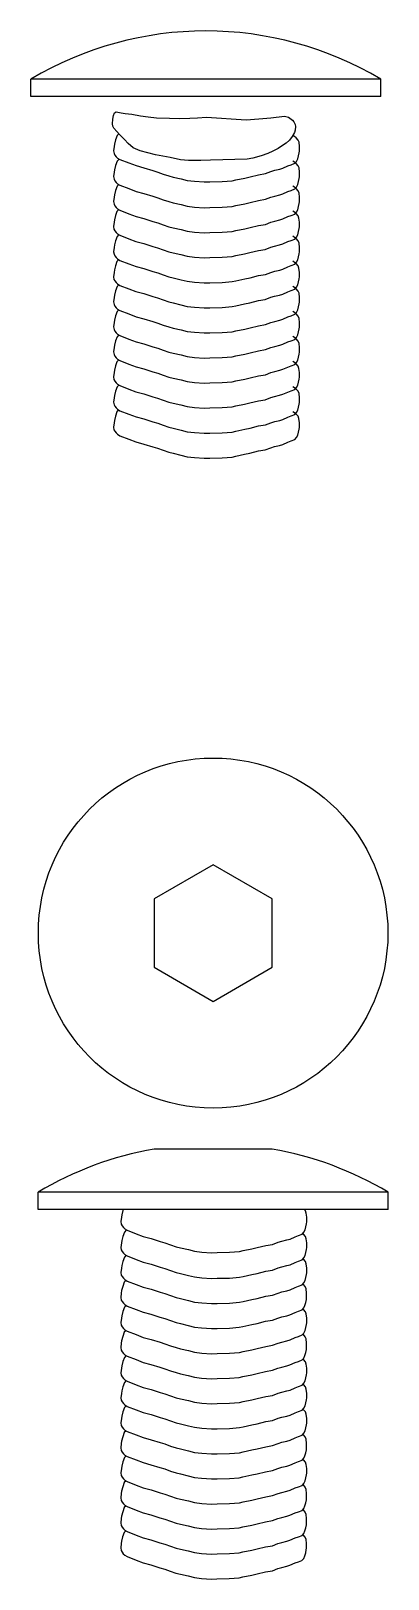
# Model space of a CAD drawing. Header units: centimetres. Extents: x 1319 to 4062, y 3050 to 4081.
# Drawn here: x 1967.39 to 1969.45, y 3814.19 to 3823.08 of the extents above; entities that cross this region are included whole.
import ezdxf

# ---------------------------------------------------------------- set-up
doc = ezdxf.new("R2010")
doc.units = ezdxf.units.CM
doc.layers.add('viti', color=3, linetype='Continuous')

msp = doc.modelspace()

# ---------------------------------------------------------------- linework, layer by layer
at = {"layer": 'viti'}
for p, q in [((1969.4037, 3822.8039), (1967.3915, 3822.8039)), ((1967.3915, 3822.7039), (1967.3915, 3822.8039)), ((1969.4037, 3822.7039), (1969.4037, 3822.8039)), ((1969.4037, 3822.7039), (1967.3915, 3822.7039)), ((1968.7785, 3816.6621), (1968.1002, 3816.6621)), ((1969.4454, 3816.415), (1967.4333, 3816.415)), ((1967.4333, 3816.315), (1967.4333, 3816.415)), ((1969.4454, 3816.315), (1969.4454, 3816.415)), ((1969.4454, 3816.315), (1967.4333, 3816.315))]:
    msp.add_line(p, q, dxfattribs=at)
for points in [[(1967.9804, 3822.4105), (1967.9504, 3822.4345), (1967.9289, 3822.4578), (1967.9019, 3822.4854), (1967.8861, 3822.5039), (1967.8693, 3822.5221), (1967.8632, 3822.5331), (1967.8615, 3822.5478), (1967.8621, 3822.5745), (1967.8673, 3822.5951), (1967.8731, 3822.6098), (1967.8812, 3822.6164)], [(1967.8812, 3822.6164), (1967.9098, 3822.6113), (1967.9332, 3822.6076), (1967.972, 3822.6024), (1968.0209, 3822.5925), (1968.0653, 3822.587), (1968.114, 3822.5827), (1968.1893, 3822.5797), (1968.2435, 3822.5788), (1968.3048, 3822.5804), (1968.3498, 3822.5824), (1968.4014, 3822.585), (1968.6296, 3822.571), (1968.7022, 3822.5759), (1968.7712, 3822.5818), (1968.8502, 3822.5917), (1968.8719, 3822.5857), (1968.8963, 3822.5682), (1968.9043, 3822.5595), (1968.9112, 3822.5445), (1968.9132, 3822.5322), (1968.9112, 3822.5117), (1968.9063, 3822.4984), (1968.8946, 3822.4747), (1968.8787, 3822.4538), (1968.8587, 3822.4358), (1968.8378, 3822.4231), (1968.8125, 3822.4049), (1968.7836, 3822.3906), (1968.7533, 3822.3779), (1968.7154, 3822.364), (1968.6682, 3822.351), (1968.6359, 3822.3436), (1968.4237, 3822.3381), (1968.369, 3822.3361), (1968.2973, 3822.3378), (1968.2526, 3822.3401), (1968.1923, 3822.354), (1968.1085, 3822.3687), (1968.0193, 3822.3933), (1967.9804, 3822.4105)], [(1967.8976, 3822.4904), (1967.8871, 3822.48), (1967.8782, 3822.4556), (1967.8723, 3822.4311), (1967.8702, 3822.4176), (1967.8672, 3822.3923), (1967.8694, 3822.3774), (1967.8749, 3822.3682), (1967.8819, 3822.3586), (1967.8904, 3822.3509), (1967.9037, 3822.3428), (1967.9554, 3822.3228), (1967.9963, 3822.3073), (1968.0406, 3822.2953), (1968.0923, 3822.2789), (1968.1208, 3822.2708), (1968.1525, 3822.259), (1968.1851, 3822.2482), (1968.2105, 3822.2419), (1968.2551, 3822.2316), (1968.291, 3822.2224), (1968.3319, 3822.2174), (1968.3885, 3822.2137), (1968.4209, 3822.2146), (1968.4914, 3822.2164), (1968.5485, 3822.2207), (1968.5699, 3822.226), (1968.6209, 3822.2363), (1968.6518, 3822.2431), (1968.7, 3822.2552), (1968.7398, 3822.2617), (1968.7709, 3822.2741), (1968.7935, 3822.2805), (1968.822, 3822.2874), (1968.8398, 3822.2927), (1968.8698, 3822.306), (1968.889, 3822.3128), (1968.9097, 3822.3209), (1968.9196, 3822.3321), (1968.9262, 3822.346), (1968.9311, 3822.3634), (1968.9343, 3822.3805), (1968.9358, 3822.3909), (1968.9358, 3822.4174), (1968.9336, 3822.4416), (1968.9281, 3822.4544), (1968.9171, 3822.4675), (1968.9076, 3822.4749), (1968.8976, 3822.4808)], [(1967.8976, 3822.3428), (1967.8871, 3822.3324), (1967.8782, 3822.308), (1967.8723, 3822.2836), (1967.8702, 3822.27), (1967.8672, 3822.2447), (1967.8694, 3822.2299), (1967.8749, 3822.2206), (1967.8819, 3822.211), (1967.8904, 3822.2033), (1967.9037, 3822.1953), (1967.9554, 3822.1753), (1967.9963, 3822.1598), (1968.0406, 3822.1478), (1968.0923, 3822.1313), (1968.1208, 3822.1232), (1968.1525, 3822.1115), (1968.1851, 3822.1007), (1968.2105, 3822.0943), (1968.2551, 3822.0841), (1968.291, 3822.0749), (1968.3319, 3822.0698), (1968.3885, 3822.0661), (1968.4209, 3822.067), (1968.4914, 3822.0688), (1968.5485, 3822.0731), (1968.5699, 3822.0784), (1968.6209, 3822.0887), (1968.6518, 3822.0955), (1968.7, 3822.1077), (1968.7398, 3822.1142), (1968.7709, 3822.1265), (1968.7935, 3822.1329), (1968.822, 3822.1398), (1968.8398, 3822.1452), (1968.8698, 3822.1585), (1968.889, 3822.1652), (1968.9097, 3822.1733), (1968.9196, 3822.1845), (1968.9262, 3822.1985), (1968.9311, 3822.2158), (1968.9343, 3822.233), (1968.9358, 3822.2433), (1968.9358, 3822.2698), (1968.9336, 3822.294), (1968.9281, 3822.3068), (1968.9171, 3822.3199), (1968.9076, 3822.3273), (1968.8976, 3822.3332)], [(1967.8976, 3822.199), (1967.8871, 3822.1886), (1967.8782, 3822.1641), (1967.8723, 3822.1397), (1967.8702, 3822.1261), (1967.8672, 3822.1008), (1967.8694, 3822.086), (1967.8749, 3822.0767), (1967.8819, 3822.0671), (1967.8904, 3822.0595), (1967.9037, 3822.0514), (1967.9554, 3822.0314), (1967.9963, 3822.0159), (1968.0406, 3822.0039), (1968.0923, 3821.9875), (1968.1208, 3821.9794), (1968.1525, 3821.9676), (1968.1851, 3821.9568), (1968.2105, 3821.9505), (1968.2551, 3821.9402), (1968.291, 3821.931), (1968.3319, 3821.926), (1968.3885, 3821.9223), (1968.4209, 3821.9231), (1968.4914, 3821.9249), (1968.5485, 3821.9293), (1968.5699, 3821.9345), (1968.6209, 3821.9449), (1968.6518, 3821.9517), (1968.7, 3821.9638), (1968.7398, 3821.9703), (1968.7709, 3821.9827), (1968.7935, 3821.989), (1968.822, 3821.996), (1968.8398, 3822.0013), (1968.8698, 3822.0146), (1968.889, 3822.0213), (1968.9097, 3822.0295), (1968.9196, 3822.0407), (1968.9262, 3822.0546), (1968.9311, 3822.0719), (1968.9343, 3822.0891), (1968.9358, 3822.0994), (1968.9358, 3822.126), (1968.9336, 3822.1501), (1968.9281, 3822.163), (1968.9171, 3822.176), (1968.9076, 3822.1834), (1968.8976, 3822.1894)], [(1967.8971, 3822.0554), (1967.8865, 3822.045), (1967.8776, 3822.0206), (1967.8717, 3821.9962), (1967.8696, 3821.9826), (1967.8666, 3821.9573), (1967.8688, 3821.9425), (1967.8743, 3821.9332), (1967.8813, 3821.9236), (1967.8898, 3821.916), (1967.9032, 3821.9079), (1967.9548, 3821.8879), (1967.9957, 3821.8724), (1968.0401, 3821.8604), (1968.0918, 3821.8439), (1968.1202, 3821.8359), (1968.1519, 3821.8241), (1968.1846, 3821.8133), (1968.2099, 3821.807), (1968.2545, 3821.7967), (1968.2905, 3821.7875), (1968.3314, 3821.7824), (1968.388, 3821.7787), (1968.4203, 3821.7796), (1968.4909, 3821.7814), (1968.5479, 3821.7857), (1968.5694, 3821.791), (1968.6203, 3821.8013), (1968.6512, 3821.8081), (1968.6994, 3821.8203), (1968.7393, 3821.8268), (1968.7704, 3821.8392), (1968.793, 3821.8455), (1968.8214, 3821.8524), (1968.8393, 3821.8578), (1968.8693, 3821.8711), (1968.8885, 3821.8778), (1968.9091, 3821.8859), (1968.919, 3821.8971), (1968.9257, 3821.9111), (1968.9305, 3821.9284), (1968.9337, 3821.9456), (1968.9353, 3821.9559), (1968.9352, 3821.9825), (1968.933, 3822.0066), (1968.9275, 3822.0194), (1968.9165, 3822.0325), (1968.907, 3822.0399), (1968.8971, 3822.0458)], [(1967.8976, 3821.9112), (1967.8871, 3821.9008), (1967.8782, 3821.8764), (1967.8723, 3821.852), (1967.8702, 3821.8384), (1967.8672, 3821.8131), (1967.8694, 3821.7983), (1967.8749, 3821.789), (1967.8819, 3821.7794), (1967.8904, 3821.7717), (1967.9037, 3821.7637), (1967.9554, 3821.7437), (1967.9963, 3821.7282), (1968.0406, 3821.7162), (1968.0923, 3821.6997), (1968.1208, 3821.6916), (1968.1525, 3821.6799), (1968.1851, 3821.6691), (1968.2105, 3821.6627), (1968.2551, 3821.6525), (1968.291, 3821.6433), (1968.3319, 3821.6382), (1968.3885, 3821.6345), (1968.4209, 3821.6354), (1968.4914, 3821.6372), (1968.5485, 3821.6415), (1968.5699, 3821.6468), (1968.6209, 3821.6571), (1968.6518, 3821.6639), (1968.7, 3821.6761), (1968.7398, 3821.6826), (1968.7709, 3821.6949), (1968.7935, 3821.7013), (1968.822, 3821.7082), (1968.8398, 3821.7136), (1968.8698, 3821.7269), (1968.889, 3821.7336), (1968.9097, 3821.7417), (1968.9196, 3821.7529), (1968.9262, 3821.7669), (1968.9311, 3821.7842), (1968.9343, 3821.8014), (1968.9358, 3821.8117), (1968.9358, 3821.8382), (1968.9336, 3821.8624), (1968.9281, 3821.8752), (1968.9171, 3821.8883), (1968.9076, 3821.8957), (1968.8976, 3821.9016)], [(1967.8971, 3821.7677), (1967.8865, 3821.7573), (1967.8776, 3821.7329), (1967.8717, 3821.7085), (1967.8696, 3821.6949), (1967.8666, 3821.6696), (1967.8688, 3821.6547), (1967.8743, 3821.6455), (1967.8813, 3821.6359), (1967.8898, 3821.6282), (1967.9032, 3821.6201), (1967.9548, 3821.6001), (1967.9957, 3821.5846), (1968.0401, 3821.5726), (1968.0918, 3821.5562), (1968.1202, 3821.5481), (1968.1519, 3821.5363), (1968.1846, 3821.5255), (1968.2099, 3821.5192), (1968.2545, 3821.509), (1968.2905, 3821.4997), (1968.3314, 3821.4947), (1968.388, 3821.491), (1968.4203, 3821.4919), (1968.4909, 3821.4937), (1968.5479, 3821.498), (1968.5694, 3821.5033), (1968.6203, 3821.5136), (1968.6512, 3821.5204), (1968.6994, 3821.5325), (1968.7393, 3821.5391), (1968.7704, 3821.5514), (1968.793, 3821.5578), (1968.8214, 3821.5647), (1968.8393, 3821.57), (1968.8693, 3821.5833), (1968.8885, 3821.5901), (1968.9091, 3821.5982), (1968.919, 3821.6094), (1968.9257, 3821.6233), (1968.9305, 3821.6407), (1968.9337, 3821.6579), (1968.9353, 3821.6682), (1968.9352, 3821.6947), (1968.933, 3821.7189), (1968.9275, 3821.7317), (1968.9165, 3821.7448), (1968.907, 3821.7522), (1968.8971, 3821.7581)], [(1967.8976, 3821.6235), (1967.8871, 3821.6131), (1967.8782, 3821.5887), (1967.8723, 3821.5642), (1967.8702, 3821.5507), (1967.8672, 3821.5254), (1967.8694, 3821.5105), (1967.8749, 3821.5013), (1967.8819, 3821.4917), (1967.8904, 3821.484), (1967.9037, 3821.4759), (1967.9554, 3821.4559), (1967.9963, 3821.4404), (1968.0406, 3821.4284), (1968.0923, 3821.412), (1968.1208, 3821.4039), (1968.1525, 3821.3921), (1968.1851, 3821.3813), (1968.2105, 3821.375), (1968.2551, 3821.3647), (1968.291, 3821.3555), (1968.3319, 3821.3505), (1968.3885, 3821.3468), (1968.4209, 3821.3477), (1968.4914, 3821.3495), (1968.5485, 3821.3538), (1968.5699, 3821.3591), (1968.6209, 3821.3694), (1968.6518, 3821.3762), (1968.7, 3821.3883), (1968.7398, 3821.3948), (1968.7709, 3821.4072), (1968.7935, 3821.4136), (1968.822, 3821.4205), (1968.8398, 3821.4258), (1968.8698, 3821.4391), (1968.889, 3821.4459), (1968.9097, 3821.454), (1968.9196, 3821.4652), (1968.9262, 3821.4791), (1968.9311, 3821.4965), (1968.9343, 3821.5136), (1968.9358, 3821.524), (1968.9358, 3821.5505), (1968.9336, 3821.5747), (1968.9281, 3821.5875), (1968.9171, 3821.6006), (1968.9076, 3821.608), (1968.8976, 3821.6139)], [(1967.8976, 3821.4796), (1967.8871, 3821.4692), (1967.8782, 3821.4448), (1967.8723, 3821.4204), (1967.8702, 3821.4068), (1967.8672, 3821.3815), (1967.8694, 3821.3667), (1967.8749, 3821.3574), (1967.8819, 3821.3478), (1967.8904, 3821.3401), (1967.9037, 3821.3321), (1967.9554, 3821.3121), (1967.9963, 3821.2966), (1968.0406, 3821.2846), (1968.0923, 3821.2681), (1968.1208, 3821.26), (1968.1525, 3821.2483), (1968.1851, 3821.2375), (1968.2105, 3821.2311), (1968.2551, 3821.2209), (1968.291, 3821.2117), (1968.3319, 3821.2066), (1968.3885, 3821.2029), (1968.4209, 3821.2038), (1968.4914, 3821.2056), (1968.5485, 3821.2099), (1968.5699, 3821.2152), (1968.6209, 3821.2255), (1968.6518, 3821.2323), (1968.7, 3821.2445), (1968.7398, 3821.251), (1968.7709, 3821.2633), (1968.7935, 3821.2697), (1968.822, 3821.2766), (1968.8398, 3821.282), (1968.8698, 3821.2953), (1968.889, 3821.302), (1968.9097, 3821.3101), (1968.9196, 3821.3213), (1968.9262, 3821.3353), (1968.9311, 3821.3526), (1968.9343, 3821.3698), (1968.9358, 3821.3801), (1968.9358, 3821.4066), (1968.9336, 3821.4308), (1968.9281, 3821.4436), (1968.9171, 3821.4567), (1968.9076, 3821.4641), (1968.8976, 3821.47)], [(1967.8976, 3821.3358), (1967.8871, 3821.3254), (1967.8782, 3821.3009), (1967.8723, 3821.2765), (1967.8702, 3821.2629), (1967.8672, 3821.2376), (1967.8694, 3821.2228), (1967.8749, 3821.2135), (1967.8819, 3821.2039), (1967.8904, 3821.1963), (1967.9037, 3821.1882), (1967.9554, 3821.1682), (1967.9963, 3821.1527), (1968.0406, 3821.1407), (1968.0923, 3821.1243), (1968.1208, 3821.1162), (1968.1525, 3821.1044), (1968.1851, 3821.0936), (1968.2105, 3821.0873), (1968.2551, 3821.077), (1968.291, 3821.0678), (1968.3319, 3821.0628), (1968.3885, 3821.0591), (1968.4209, 3821.0599), (1968.4914, 3821.0617), (1968.5485, 3821.0661), (1968.5699, 3821.0713), (1968.6209, 3821.0817), (1968.6518, 3821.0885), (1968.7, 3821.1006), (1968.7398, 3821.1071), (1968.7709, 3821.1195), (1968.7935, 3821.1258), (1968.822, 3821.1328), (1968.8398, 3821.1381), (1968.8698, 3821.1514), (1968.889, 3821.1581), (1968.9097, 3821.1663), (1968.9196, 3821.1775), (1968.9262, 3821.1914), (1968.9311, 3821.2087), (1968.9343, 3821.2259), (1968.9358, 3821.2362), (1968.9358, 3821.2628), (1968.9336, 3821.2869), (1968.9281, 3821.2998), (1968.9171, 3821.3128), (1968.9076, 3821.3202), (1968.8976, 3821.3262)], [(1967.8971, 3821.1922), (1967.8865, 3821.1818), (1967.8776, 3821.1574), (1967.8717, 3821.133), (1967.8696, 3821.1194), (1967.8666, 3821.0941), (1967.8688, 3821.0793), (1967.8743, 3821.07), (1967.8813, 3821.0604), (1967.8898, 3821.0527), (1967.9032, 3821.0447), (1967.9548, 3821.0247), (1967.9957, 3821.0092), (1968.0401, 3820.9972), (1968.0918, 3820.9807), (1968.1202, 3820.9727), (1968.1519, 3820.9609), (1968.1846, 3820.9501), (1968.2099, 3820.9437), (1968.2545, 3820.9335), (1968.2905, 3820.9243), (1968.3314, 3820.9192), (1968.388, 3820.9155), (1968.4203, 3820.9164), (1968.4909, 3820.9182), (1968.5479, 3820.9225), (1968.5694, 3820.9278), (1968.6203, 3820.9381), (1968.6512, 3820.9449), (1968.6994, 3820.9571), (1968.7393, 3820.9636), (1968.7704, 3820.976), (1968.793, 3820.9823), (1968.8214, 3820.9892), (1968.8393, 3820.9946), (1968.8693, 3821.0079), (1968.8885, 3821.0146), (1968.9091, 3821.0227), (1968.919, 3821.0339), (1968.9257, 3821.0479), (1968.9305, 3821.0652), (1968.9337, 3821.0824), (1968.9353, 3821.0927), (1968.9352, 3821.1192), (1968.933, 3821.1434), (1968.9275, 3821.1562), (1968.9165, 3821.1693), (1968.907, 3821.1767), (1968.8971, 3821.1826)], [(1967.8976, 3821.048), (1967.8871, 3821.0376), (1967.8782, 3821.0132), (1967.8723, 3820.9888), (1967.8702, 3820.9752), (1967.8672, 3820.9499), (1967.8694, 3820.935), (1967.8749, 3820.9258), (1967.8819, 3820.9162), (1967.8904, 3820.9085), (1967.9037, 3820.9005), (1967.9554, 3820.8805), (1967.9963, 3820.865), (1968.0406, 3820.853), (1968.0923, 3820.8365), (1968.1208, 3820.8284), (1968.1525, 3820.8167), (1968.1851, 3820.8059), (1968.2105, 3820.7995), (1968.2551, 3820.7893), (1968.291, 3820.7801), (1968.3319, 3820.775), (1968.3885, 3820.7713), (1968.4209, 3820.7722), (1968.4914, 3820.774), (1968.5485, 3820.7783), (1968.5699, 3820.7836), (1968.6209, 3820.7939), (1968.6518, 3820.8007), (1968.7, 3820.8129), (1968.7398, 3820.8194), (1968.7709, 3820.8317), (1968.7935, 3820.8381), (1968.822, 3820.845), (1968.8398, 3820.8504), (1968.8698, 3820.8637), (1968.889, 3820.8704), (1968.9097, 3820.8785), (1968.9196, 3820.8897), (1968.9262, 3820.9037), (1968.9311, 3820.921), (1968.9343, 3820.9382), (1968.9358, 3820.9485), (1968.9358, 3820.975), (1968.9336, 3820.9992), (1968.9281, 3821.012), (1968.9171, 3821.0251), (1968.9076, 3821.0325), (1968.8976, 3821.0384)], [(1967.8971, 3820.9045), (1967.8865, 3820.8941), (1967.8776, 3820.8697), (1967.8717, 3820.8453), (1967.8696, 3820.8317), (1967.8666, 3820.8064), (1967.8688, 3820.7915), (1967.8743, 3820.7823), (1967.8813, 3820.7727), (1967.8898, 3820.765), (1967.9032, 3820.7569), (1967.9548, 3820.7369), (1967.9957, 3820.7214), (1968.0401, 3820.7094), (1968.0918, 3820.693), (1968.1202, 3820.6849), (1968.1519, 3820.6731), (1968.1846, 3820.6623), (1968.2099, 3820.656), (1968.2545, 3820.6457), (1968.2905, 3820.6365), (1968.3314, 3820.6315), (1968.388, 3820.6278), (1968.4203, 3820.6287), (1968.4909, 3820.6305), (1968.5479, 3820.6348), (1968.5694, 3820.6401), (1968.6203, 3820.6504), (1968.6512, 3820.6572), (1968.6994, 3820.6693), (1968.7393, 3820.6759), (1968.7704, 3820.6882), (1968.793, 3820.6946), (1968.8214, 3820.7015), (1968.8393, 3820.7068), (1968.8693, 3820.7201), (1968.8885, 3820.7269), (1968.9091, 3820.735), (1968.919, 3820.7462), (1968.9257, 3820.7601), (1968.9305, 3820.7775), (1968.9337, 3820.7947), (1968.9353, 3820.805), (1968.9352, 3820.8315), (1968.933, 3820.8557), (1968.9275, 3820.8685), (1968.9165, 3820.8816), (1968.907, 3820.889), (1968.8971, 3820.8949)], [(1967.9222, 3816.315), (1967.9199, 3816.3086), (1967.914, 3816.2842), (1967.9119, 3816.2706), (1967.9089, 3816.2453), (1967.9111, 3816.2304), (1967.9166, 3816.2212), (1967.9236, 3816.2116), (1967.9321, 3816.2039), (1967.9454, 3816.1958), (1967.9971, 3816.1759), (1968.038, 3816.1604), (1968.0824, 3816.1483), (1968.134, 3816.1319), (1968.1625, 3816.1238), (1968.1942, 3816.112), (1968.2268, 3816.1013), (1968.2522, 3816.0949), (1968.2968, 3816.0847), (1968.3327, 3816.0754), (1968.3736, 3816.0704), (1968.4303, 3816.0667), (1968.4626, 3816.0676), (1968.5331, 3816.0694), (1968.5902, 3816.0737), (1968.6117, 3816.079), (1968.6626, 3816.0893), (1968.6935, 3816.0961), (1968.7417, 3816.1083), (1968.7815, 3816.1148), (1968.8127, 3816.1271), (1968.8352, 3816.1335), (1968.8637, 3816.1404), (1968.8815, 3816.1457), (1968.9116, 3816.159), (1968.9307, 3816.1658), (1968.9514, 3816.1739), (1968.9613, 3816.1851), (1968.968, 3816.1991), (1968.9728, 3816.2164), (1968.976, 3816.2336), (1968.9776, 3816.2439), (1968.9775, 3816.2704), (1968.9753, 3816.2946), (1968.9698, 3816.3074), (1968.9634, 3816.315)], [(1967.9393, 3816.1958), (1967.9288, 3816.1855), (1967.9199, 3816.161), (1967.914, 3816.1366), (1967.9119, 3816.123), (1967.9089, 3816.0977), (1967.9111, 3816.0829), (1967.9166, 3816.0736), (1967.9236, 3816.064), (1967.9321, 3816.0564), (1967.9454, 3816.0483), (1967.9971, 3816.0283), (1968.038, 3816.0128), (1968.0824, 3816.0008), (1968.134, 3815.9843), (1968.1625, 3815.9763), (1968.1942, 3815.9645), (1968.2268, 3815.9537), (1968.2522, 3815.9474), (1968.2968, 3815.9371), (1968.3327, 3815.9279), (1968.3736, 3815.9229), (1968.4303, 3815.9191), (1968.4626, 3815.92), (1968.5331, 3815.9218), (1968.5902, 3815.9262), (1968.6117, 3815.9314), (1968.6626, 3815.9418), (1968.6935, 3815.9485), (1968.7417, 3815.9607), (1968.7815, 3815.9672), (1968.8127, 3815.9796), (1968.8352, 3815.9859), (1968.8637, 3815.9928), (1968.8815, 3815.9982), (1968.9116, 3816.0115), (1968.9307, 3816.0182), (1968.9514, 3816.0264), (1968.9613, 3816.0376), (1968.968, 3816.0515), (1968.9728, 3816.0688), (1968.976, 3816.086), (1968.9776, 3816.0963), (1968.9775, 3816.1229), (1968.9753, 3816.147), (1968.9698, 3816.1598), (1968.9588, 3816.1729), (1968.9539, 3816.1767)], [(1967.9393, 3816.052), (1967.9288, 3816.0416), (1967.9199, 3816.0171), (1967.914, 3815.9927), (1967.9119, 3815.9792), (1967.9089, 3815.9539), (1967.9111, 3815.939), (1967.9166, 3815.9297), (1967.9236, 3815.9201), (1967.9321, 3815.9125), (1967.9454, 3815.9044), (1967.9971, 3815.8844), (1968.038, 3815.8689), (1968.0824, 3815.8569), (1968.134, 3815.8405), (1968.1625, 3815.8324), (1968.1942, 3815.8206), (1968.2268, 3815.8098), (1968.2522, 3815.8035), (1968.2968, 3815.7932), (1968.3327, 3815.784), (1968.3736, 3815.779), (1968.4303, 3815.7753), (1968.4626, 3815.7762), (1968.5331, 3815.7779), (1968.5902, 3815.7823), (1968.6117, 3815.7875), (1968.6626, 3815.7979), (1968.6935, 3815.8047), (1968.7417, 3815.8168), (1968.7815, 3815.8233), (1968.8127, 3815.8357), (1968.8352, 3815.842), (1968.8637, 3815.849), (1968.8815, 3815.8543), (1968.9116, 3815.8676), (1968.9307, 3815.8744), (1968.9514, 3815.8825), (1968.9613, 3815.8937), (1968.968, 3815.9076), (1968.9728, 3815.925), (1968.976, 3815.9421), (1968.9776, 3815.9524), (1968.9775, 3815.979), (1968.9753, 3816.0031), (1968.9698, 3816.016), (1968.9588, 3816.0291), (1968.9558, 3816.0314)], [(1967.9388, 3815.9085), (1967.9282, 3815.8981), (1967.9193, 3815.8736), (1967.9134, 3815.8492), (1967.9114, 3815.8356), (1967.9084, 3815.8103), (1967.9105, 3815.7955), (1967.916, 3815.7862), (1967.923, 3815.7766), (1967.9315, 3815.769), (1967.9449, 3815.7609), (1967.9965, 3815.7409), (1968.0374, 3815.7254), (1968.0818, 3815.7134), (1968.1335, 3815.697), (1968.1619, 3815.6889), (1968.1936, 3815.6771), (1968.2263, 3815.6663), (1968.2516, 3815.66), (1968.2962, 3815.6497), (1968.3322, 3815.6405), (1968.3731, 3815.6355), (1968.4297, 3815.6318), (1968.4621, 3815.6326), (1968.5326, 3815.6344), (1968.5896, 3815.6388), (1968.6111, 3815.644), (1968.662, 3815.6544), (1968.693, 3815.6612), (1968.7412, 3815.6733), (1968.781, 3815.6798), (1968.8121, 3815.6922), (1968.8347, 3815.6985), (1968.8632, 3815.7055), (1968.881, 3815.7108), (1968.911, 3815.7241), (1968.9302, 3815.7308), (1968.9509, 3815.739), (1968.9607, 3815.7502), (1968.9674, 3815.7641), (1968.9722, 3815.7814), (1968.9754, 3815.7986), (1968.977, 3815.8089), (1968.9769, 3815.8355), (1968.9747, 3815.8596), (1968.9692, 3815.8725), (1968.9583, 3815.8855), (1968.9558, 3815.8874)], [(1967.9393, 3815.7642), (1967.9288, 3815.7539), (1967.9199, 3815.7294), (1967.914, 3815.705), (1967.9119, 3815.6914), (1967.9089, 3815.6661), (1967.9111, 3815.6513), (1967.9166, 3815.642), (1967.9236, 3815.6324), (1967.9321, 3815.6248), (1967.9454, 3815.6167), (1967.9971, 3815.5967), (1968.038, 3815.5812), (1968.0824, 3815.5692), (1968.134, 3815.5527), (1968.1625, 3815.5447), (1968.1942, 3815.5329), (1968.2268, 3815.5221), (1968.2522, 3815.5158), (1968.2968, 3815.5055), (1968.3327, 3815.4963), (1968.3736, 3815.4913), (1968.4303, 3815.4875), (1968.4626, 3815.4884), (1968.5331, 3815.4902), (1968.5902, 3815.4946), (1968.6117, 3815.4998), (1968.6626, 3815.5102), (1968.6935, 3815.5169), (1968.7417, 3815.5291), (1968.7815, 3815.5356), (1968.8127, 3815.548), (1968.8352, 3815.5543), (1968.8637, 3815.5612), (1968.8815, 3815.5666), (1968.9116, 3815.5799), (1968.9307, 3815.5866), (1968.9514, 3815.5948), (1968.9613, 3815.606), (1968.968, 3815.6199), (1968.9728, 3815.6372), (1968.976, 3815.6544), (1968.9776, 3815.6647), (1968.9775, 3815.6913), (1968.9753, 3815.7154), (1968.9698, 3815.7282), (1968.9588, 3815.7413), (1968.9553, 3815.744)], [(1967.9388, 3815.6207), (1967.9282, 3815.6103), (1967.9193, 3815.5859), (1967.9134, 3815.5615), (1967.9114, 3815.5479), (1967.9084, 3815.5226), (1967.9105, 3815.5077), (1967.916, 3815.4985), (1967.923, 3815.4889), (1967.9315, 3815.4812), (1967.9449, 3815.4732), (1967.9965, 3815.4532), (1968.0374, 3815.4377), (1968.0818, 3815.4257), (1968.1335, 3815.4092), (1968.1619, 3815.4011), (1968.1936, 3815.3893), (1968.2263, 3815.3786), (1968.2516, 3815.3722), (1968.2962, 3815.362), (1968.3322, 3815.3528), (1968.3731, 3815.3477), (1968.4297, 3815.344), (1968.4621, 3815.3449), (1968.5326, 3815.3467), (1968.5896, 3815.351), (1968.6111, 3815.3563), (1968.662, 3815.3666), (1968.693, 3815.3734), (1968.7412, 3815.3856), (1968.781, 3815.3921), (1968.8121, 3815.4044), (1968.8347, 3815.4108), (1968.8632, 3815.4177), (1968.881, 3815.4231), (1968.911, 3815.4364), (1968.9302, 3815.4431), (1968.9509, 3815.4512), (1968.9607, 3815.4624), (1968.9674, 3815.4764), (1968.9722, 3815.4937), (1968.9754, 3815.5109), (1968.977, 3815.5212), (1968.9769, 3815.5477), (1968.9747, 3815.5719), (1968.9692, 3815.5847), (1968.9583, 3815.5978), (1968.9558, 3815.5997)], [(1967.9393, 3815.4765), (1967.9288, 3815.4661), (1967.9199, 3815.4417), (1967.914, 3815.4173), (1967.9119, 3815.4037), (1967.9089, 3815.3784), (1967.9111, 3815.3635), (1967.9166, 3815.3543), (1967.9236, 3815.3447), (1967.9321, 3815.337), (1967.9454, 3815.3289), (1967.9971, 3815.309), (1968.038, 3815.2935), (1968.0824, 3815.2814), (1968.134, 3815.265), (1968.1625, 3815.2569), (1968.1942, 3815.2451), (1968.2268, 3815.2344), (1968.2522, 3815.228), (1968.2968, 3815.2178), (1968.3327, 3815.2085), (1968.3736, 3815.2035), (1968.4303, 3815.1998), (1968.4626, 3815.2007), (1968.5331, 3815.2025), (1968.5902, 3815.2068), (1968.6117, 3815.2121), (1968.6626, 3815.2224), (1968.6935, 3815.2292), (1968.7417, 3815.2414), (1968.7815, 3815.2479), (1968.8127, 3815.2602), (1968.8352, 3815.2666), (1968.8637, 3815.2735), (1968.8815, 3815.2788), (1968.9116, 3815.2921), (1968.9307, 3815.2989), (1968.9514, 3815.307), (1968.9613, 3815.3182), (1968.968, 3815.3322), (1968.9728, 3815.3495), (1968.976, 3815.3667), (1968.9776, 3815.377), (1968.9775, 3815.4035), (1968.9753, 3815.4277), (1968.9698, 3815.4405), (1968.9588, 3815.4536), (1968.9553, 3815.4563)], [(1967.9393, 3815.3326), (1967.9288, 3815.3223), (1967.9199, 3815.2978), (1967.914, 3815.2734), (1967.9119, 3815.2598), (1967.9089, 3815.2345), (1967.9111, 3815.2197), (1967.9166, 3815.2104), (1967.9236, 3815.2008), (1967.9321, 3815.1932), (1967.9454, 3815.1851), (1967.9971, 3815.1651), (1968.038, 3815.1496), (1968.0824, 3815.1376), (1968.134, 3815.1211), (1968.1625, 3815.1131), (1968.1942, 3815.1013), (1968.2268, 3815.0905), (1968.2522, 3815.0842), (1968.2968, 3815.0739), (1968.3327, 3815.0647), (1968.3736, 3815.0597), (1968.4303, 3815.0559), (1968.4626, 3815.0568), (1968.5331, 3815.0586), (1968.5902, 3815.063), (1968.6117, 3815.0682), (1968.6626, 3815.0786), (1968.6935, 3815.0853), (1968.7417, 3815.0975), (1968.7815, 3815.104), (1968.8127, 3815.1164), (1968.8352, 3815.1227), (1968.8637, 3815.1296), (1968.8815, 3815.135), (1968.9116, 3815.1483), (1968.9307, 3815.155), (1968.9514, 3815.1632), (1968.9613, 3815.1744), (1968.968, 3815.1883), (1968.9728, 3815.2056), (1968.976, 3815.2228), (1968.9776, 3815.2331), (1968.9775, 3815.2597), (1968.9753, 3815.2838), (1968.9698, 3815.2966), (1968.9588, 3815.3097), (1968.9558, 3815.312)], [(1967.9393, 3815.1888), (1967.9288, 3815.1784), (1967.9199, 3815.1539), (1967.914, 3815.1295), (1967.9119, 3815.116), (1967.9089, 3815.0907), (1967.9111, 3815.0758), (1967.9166, 3815.0665), (1967.9236, 3815.0569), (1967.9321, 3815.0493), (1967.9454, 3815.0412), (1967.9971, 3815.0212), (1968.038, 3815.0057), (1968.0824, 3814.9937), (1968.134, 3814.9773), (1968.1625, 3814.9692), (1968.1942, 3814.9574), (1968.2268, 3814.9466), (1968.2522, 3814.9403), (1968.2968, 3814.93), (1968.3327, 3814.9208), (1968.3736, 3814.9158), (1968.4303, 3814.9121), (1968.4626, 3814.913), (1968.5331, 3814.9147), (1968.5902, 3814.9191), (1968.6117, 3814.9243), (1968.6626, 3814.9347), (1968.6935, 3814.9415), (1968.7417, 3814.9536), (1968.7815, 3814.9601), (1968.8127, 3814.9725), (1968.8352, 3814.9788), (1968.8637, 3814.9858), (1968.8815, 3814.9911), (1968.9116, 3815.0044), (1968.9307, 3815.0112), (1968.9514, 3815.0193), (1968.9613, 3815.0305), (1968.968, 3815.0444), (1968.9728, 3815.0618), (1968.976, 3815.0789), (1968.9776, 3815.0892), (1968.9775, 3815.1158), (1968.9753, 3815.1399), (1968.9698, 3815.1528), (1968.9588, 3815.1658), (1968.9558, 3815.1682)], [(1967.9388, 3815.0453), (1967.9282, 3815.0349), (1967.9193, 3815.0104), (1967.9134, 3814.986), (1967.9114, 3814.9724), (1967.9084, 3814.9471), (1967.9105, 3814.9323), (1967.916, 3814.923), (1967.923, 3814.9134), (1967.9315, 3814.9058), (1967.9449, 3814.8977), (1967.9965, 3814.8777), (1968.0374, 3814.8622), (1968.0818, 3814.8502), (1968.1335, 3814.8338), (1968.1619, 3814.8257), (1968.1936, 3814.8139), (1968.2263, 3814.8031), (1968.2516, 3814.7968), (1968.2962, 3814.7865), (1968.3322, 3814.7773), (1968.3731, 3814.7723), (1968.4297, 3814.7686), (1968.4621, 3814.7694), (1968.5326, 3814.7712), (1968.5896, 3814.7756), (1968.6111, 3814.7808), (1968.662, 3814.7912), (1968.693, 3814.798), (1968.7412, 3814.8101), (1968.781, 3814.8166), (1968.8121, 3814.829), (1968.8347, 3814.8353), (1968.8632, 3814.8422), (1968.881, 3814.8476), (1968.911, 3814.8609), (1968.9302, 3814.8676), (1968.9509, 3814.8758), (1968.9607, 3814.887), (1968.9674, 3814.9009), (1968.9722, 3814.9182), (1968.9754, 3814.9354), (1968.977, 3814.9457), (1968.9769, 3814.9723), (1968.9747, 3814.9964), (1968.9692, 3815.0093), (1968.9583, 3815.0223), (1968.9558, 3815.0242)], [(1967.9393, 3814.901), (1967.9288, 3814.8906), (1967.9199, 3814.8662), (1967.914, 3814.8418), (1967.9119, 3814.8282), (1967.9089, 3814.8029), (1967.9111, 3814.7881), (1967.9166, 3814.7788), (1967.9236, 3814.7692), (1967.9321, 3814.7616), (1967.9454, 3814.7535), (1967.9971, 3814.7335), (1968.038, 3814.718), (1968.0824, 3814.706), (1968.134, 3814.6895), (1968.1625, 3814.6815), (1968.1942, 3814.6697), (1968.2268, 3814.6589), (1968.2522, 3814.6526), (1968.2968, 3814.6423), (1968.3327, 3814.6331), (1968.3736, 3814.6281), (1968.4303, 3814.6243), (1968.4626, 3814.6252), (1968.5331, 3814.627), (1968.5902, 3814.6314), (1968.6117, 3814.6366), (1968.6626, 3814.647), (1968.6935, 3814.6537), (1968.7417, 3814.6659), (1968.7815, 3814.6724), (1968.8127, 3814.6848), (1968.8352, 3814.6911), (1968.8637, 3814.698), (1968.8815, 3814.7034), (1968.9116, 3814.7167), (1968.9307, 3814.7234), (1968.9514, 3814.7316), (1968.9613, 3814.7428), (1968.968, 3814.7567), (1968.9728, 3814.774), (1968.976, 3814.7912), (1968.9776, 3814.8015), (1968.9775, 3814.8281), (1968.9753, 3814.8522), (1968.9698, 3814.865), (1968.9588, 3814.8781), (1968.9553, 3814.8808)], [(1967.9388, 3814.7575), (1967.9282, 3814.7471), (1967.9193, 3814.7227), (1967.9134, 3814.6983), (1967.9114, 3814.6847), (1967.9084, 3814.6594), (1967.9105, 3814.6445), (1967.916, 3814.6353), (1967.923, 3814.6257), (1967.9315, 3814.618), (1967.9449, 3814.61), (1967.9965, 3814.59), (1968.0374, 3814.5745), (1968.0818, 3814.5624), (1968.1335, 3814.546), (1968.1619, 3814.5379), (1968.1936, 3814.5261), (1968.2263, 3814.5154), (1968.2516, 3814.509), (1968.2962, 3814.4988), (1968.3322, 3814.4896), (1968.3731, 3814.4845), (1968.4297, 3814.4808), (1968.4621, 3814.4817), (1968.5326, 3814.4835), (1968.5896, 3814.4878), (1968.6111, 3814.4931), (1968.662, 3814.5034), (1968.693, 3814.5102), (1968.7412, 3814.5224), (1968.781, 3814.5289), (1968.8121, 3814.5412), (1968.8347, 3814.5476), (1968.8632, 3814.5545), (1968.881, 3814.5599), (1968.911, 3814.5732), (1968.9302, 3814.5799), (1968.9509, 3814.588), (1968.9607, 3814.5992), (1968.9674, 3814.6132), (1968.9722, 3814.6305), (1968.9754, 3814.6477), (1968.977, 3814.658), (1968.9769, 3814.6845), (1968.9747, 3814.7087), (1968.9692, 3814.7215), (1968.9583, 3814.7346), (1968.9558, 3814.7365)], [(1967.9388, 3814.614), (1967.9282, 3814.6036), (1967.9193, 3814.5792), (1967.9134, 3814.5547), (1967.9114, 3814.5412), (1967.9084, 3814.5159), (1967.9105, 3814.501), (1967.916, 3814.4918), (1967.923, 3814.4822), (1967.9315, 3814.4745), (1967.9449, 3814.4664), (1967.9965, 3814.4464), (1968.0374, 3814.4309), (1968.0818, 3814.4189), (1968.1335, 3814.4025), (1968.1619, 3814.3944), (1968.1936, 3814.3826), (1968.2263, 3814.3718), (1968.2516, 3814.3655), (1968.2962, 3814.3552), (1968.3322, 3814.346), (1968.3731, 3814.341), (1968.4297, 3814.3373), (1968.4621, 3814.3382), (1968.5326, 3814.34), (1968.5896, 3814.3443), (1968.6111, 3814.3496), (1968.662, 3814.3599), (1968.693, 3814.3667), (1968.7412, 3814.3788), (1968.781, 3814.3853), (1968.8121, 3814.3977), (1968.8347, 3814.4041), (1968.8632, 3814.411), (1968.881, 3814.4163), (1968.911, 3814.4296), (1968.9302, 3814.4364), (1968.9509, 3814.4445), (1968.9607, 3814.4557), (1968.9674, 3814.4696), (1968.9722, 3814.487), (1968.9754, 3814.5041), (1968.977, 3814.5145), (1968.9769, 3814.541), (1968.9747, 3814.5652), (1968.9692, 3814.578), (1968.9583, 3814.5911), (1968.9558, 3814.593)], [(1967.9382, 3814.4705), (1967.9277, 3814.4601), (1967.9188, 3814.4356), (1967.9129, 3814.4112), (1967.9108, 3814.3976), (1967.9078, 3814.3723), (1967.91, 3814.3575), (1967.9155, 3814.3482), (1967.9225, 3814.3386), (1967.931, 3814.331), (1967.9443, 3814.3229), (1967.996, 3814.3029), (1968.0368, 3814.2874), (1968.0812, 3814.2754), (1968.1329, 3814.259), (1968.1613, 3814.2509), (1968.193, 3814.2391), (1968.2257, 3814.2283), (1968.2511, 3814.222), (1968.2957, 3814.2117), (1968.3316, 3814.2025), (1968.3725, 3814.1975), (1968.4291, 3814.1938), (1968.4615, 3814.1946), (1968.532, 3814.1964), (1968.589, 3814.2008), (1968.6105, 3814.206), (1968.6615, 3814.2164), (1968.6924, 3814.2232), (1968.7406, 3814.2353), (1968.7804, 3814.2418), (1968.8115, 3814.2542), (1968.8341, 3814.2605), (1968.8626, 3814.2675), (1968.8804, 3814.2728), (1968.9104, 3814.2861), (1968.9296, 3814.2929), (1968.9503, 3814.301), (1968.9602, 3814.3122), (1968.9668, 3814.3261), (1968.9717, 3814.3435), (1968.9749, 3814.3606), (1968.9764, 3814.3709), (1968.9764, 3814.3975), (1968.9741, 3814.4216), (1968.9686, 3814.4345), (1968.9577, 3814.4475), (1968.9552, 3814.4495)]]:
    msp.add_lwpolyline(points, dxfattribs=at)
msp.add_lwpolyline([(1968.4393, 3818.2942), (1968.0995, 3818.098), (1968.0995, 3817.7057), (1968.4393, 3817.5095), (1968.7791, 3817.7057), (1968.7791, 3818.098)], close=True, dxfattribs=at)
msp.add_circle((1968.4393, 3817.9019), 1.005, dxfattribs=at)
for centre, start, end in [((1968.3976, 3821.1123), 59.25736, 120.74264), ((1968.4393, 3814.7234), 99.9227, 120.74264), ((1968.4393, 3814.7234), 59.25736, 80.0773)]:
    msp.add_arc(centre, 1.9682, start, end, dxfattribs=at)

doc.saveas('drawing.dxf')
